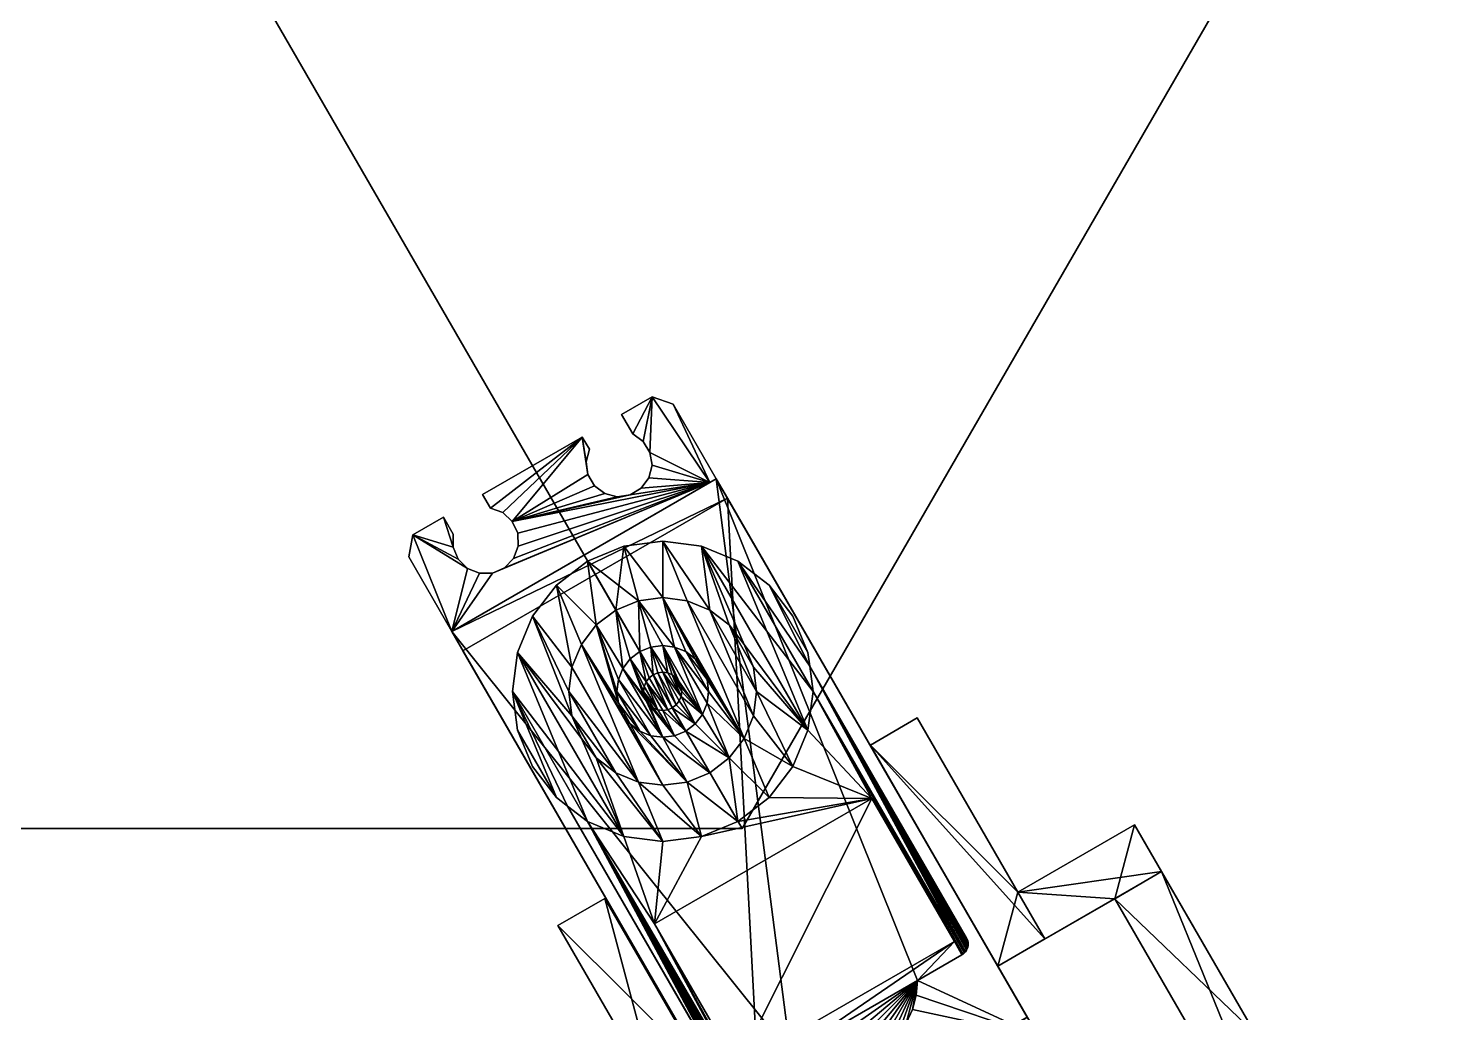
# Model space of a CAD drawing. Extents: x -0.216 to 0.216, y -0.188 to 0.188.
# Drawn here: x 0 to 0.09, y -0.0895 to -0.0275 of the extents above; entities that cross this region are included whole.
import ezdxf

# ---------------------------------------------------------------- set-up
doc = ezdxf.new("R2010")
doc.units = 0

# ---------------------------------------------------------------- blocks, each defined once
blk = doc.blocks.new('hexa_link1#4')
mesh = blk.add_polyface()
corners = [(0.042965, -0.056105, 0.09683), (0.030512, -0.058562, 0.09683), (0.037945, -0.056886, 0.09683), (0.037136, -0.057005, 0.099276), (0.037944, -0.056886, 0.099276), (0.037136, -0.057005, 0.09683), (0.035276, -0.055608, 0.09683), (0.034927, -0.053235, 0.09683), (0.035165, -0.054798, 0.09683), (0.035373, -0.054008, 0.09683), (0.035373, -0.054008, 0.099276), (0.034927, -0.053235, 0.099276), (0.035165, -0.054798, 0.099276), (0.035276, -0.055608, 0.099276), (0.03569, -0.056312, 0.099276), (0.03569, -0.056312, 0.09683), (0.036344, -0.056803, 0.099276), (0.036344, -0.056803, 0.09683), (0.038645, -0.056465, 0.09683), (0.038645, -0.056465, 0.099276), (0.03913, -0.055807, 0.09683), (0.03913, -0.055807, 0.099276), (0.03877, -0.053509, 0.09683), (0.039197, -0.054205, 0.099276), (0.03877, -0.053509, 0.099276), (0.039325, -0.050696, 0.099276), (0.038107, -0.05303, 0.099276), (0.037401, -0.051807, 0.099276), (0.037401, -0.051807, 0.09683), (0.039325, -0.050696, 0.09683), (0.038107, -0.05303, 0.09683)]
mesh.append_faces([[corners[k] for k in face] for face in [(0, 1, 2), (2, 3, 4), (3, 2, 5), (6, 7, 8), (8, 7, 9), (7, 10, 9), (10, 7, 11), (11, 12, 10), (11, 13, 12), (6, 12, 13), (12, 6, 8), (9, 12, 8), (12, 9, 10), (14, 6, 13), (6, 14, 15), (16, 15, 14), (15, 16, 17), (3, 17, 16), (17, 3, 5), (4, 18, 2), (18, 4, 19), (19, 20, 18), (20, 19, 21), (22, 23, 24), (25, 26, 24), (26, 25, 27), (25, 28, 27), (28, 25, 29), (29, 30, 28), (30, 29, 22), (22, 26, 30), (26, 22, 24), (27, 30, 26), (30, 27, 28)]])
mesh = blk.add_polyface()
corners = [(0.043375, -0.055868, 0.103486), (0.04408, -0.057088, 0.070169), (0.043375, -0.055868, 0.09683), (0.043375, -0.055868, 0.072173), (0.042965, -0.056105, 0.099276), (0.043375, -0.055868, 0.099276), (0.037944, -0.056886, 0.099276), (0.038645, -0.056465, 0.099276), (0.03913, -0.055807, 0.099276), (0.039324, -0.055013, 0.099276), (0.039197, -0.054205, 0.099276), (0.039325, -0.050696, 0.099276), (0.040656, -0.051157, 0.099276), (0.040656, -0.051157, 0.09683), (0.042965, -0.056105, 0.09683), (0.039325, -0.050696, 0.09683), (0.039197, -0.054205, 0.09683), (0.039324, -0.055013, 0.09683), (0.03913, -0.055807, 0.09683), (0.038645, -0.056465, 0.09683), (0.037945, -0.056886, 0.09683), (0.03877, -0.053509, 0.09683), (0.03877, -0.053509, 0.099276), (0.037546, -0.060125, 0.103486), (0.04, -0.059802, 0.10613), (0.04, -0.059802, 0.103486), (0.042454, -0.060125, 0.10613), (0.042454, -0.060125, 0.103486), (0.04474, -0.061072, 0.10613), (0.04474, -0.061072, 0.103486), (0.04, -0.063357, 0.103486)]
mesh.append_faces([[corners[k] for k in face] for face in [(0, 1, 2), (3, 2, 1), (4, 0, 5), (6, 4, 7), (7, 4, 8), (8, 4, 9), (9, 4, 10), (10, 4, 11), (11, 4, 12), (12, 4, 5), (5, 13, 12), (13, 5, 2), (14, 13, 2), (14, 15, 13), (14, 16, 15), (14, 17, 16), (14, 18, 17), (14, 19, 18), (14, 20, 19), (8, 17, 18), (17, 8, 9), (10, 17, 9), (17, 10, 16), (10, 21, 16), (11, 22, 10), (12, 15, 11), (15, 12, 13), (21, 15, 16), (23, 24, 25), (26, 25, 24), (25, 26, 27), (28, 27, 26), (27, 28, 29), (30, 23, 25)]])
mesh = blk.add_polyface()
corners = [(0.026696, -0.065498, 0.072173), (0.04408, -0.057088, 0.070169), (0.0274, -0.066718, 0.070169), (0.026696, -0.065498, 0.09683), (0.043375, -0.055868, 0.072173), (0.029266, -0.06182, 0.099276), (0.026696, -0.065498, 0.099276), (0.042965, -0.056105, 0.099276), (0.026696, -0.065498, 0.103486), (0.029266, -0.06182, 0.09683), (0.042965, -0.056105, 0.09683), (0.028445, -0.061832, 0.09683), (0.030019, -0.061491, 0.09683), (0.030019, -0.061491, 0.099276), (0.030587, -0.060897, 0.09683), (0.030587, -0.060897, 0.099276), (0.03088, -0.06013, 0.09683), (0.03088, -0.06013, 0.099276), (0.030854, -0.059309, 0.099276), (0.030854, -0.059309, 0.09683), (0.030512, -0.058562, 0.099276), (0.030512, -0.058562, 0.09683), (0.029908, -0.058005, 0.099276), (0.029908, -0.058005, 0.09683), (0.029136, -0.057725, 0.099276), (0.029136, -0.057725, 0.09683), (0.028639, -0.056865, 0.099276), (0.034927, -0.053235, 0.09683), (0.028639, -0.056865, 0.09683), (0.034927, -0.053235, 0.099276), (0.033297, -0.062579, 0.103486), (0.03179, -0.064542, 0.10613), (0.033297, -0.062579, 0.10613), (0.035276, -0.055608, 0.099276), (0.03569, -0.056312, 0.099276), (0.03569, -0.056312, 0.09683), (0.035276, -0.055608, 0.09683)]
mesh.append_faces([[corners[k] for k in face] for face in [(0, 1, 2), (3, 4, 0), (5, 6, 7), (8, 7, 6), (3, 9, 10), (11, 5, 9), (5, 12, 9), (12, 5, 13), (13, 14, 12), (14, 13, 15), (15, 16, 14), (16, 15, 17), (18, 16, 17), (16, 18, 19), (20, 19, 18), (19, 20, 21), (22, 21, 20), (21, 22, 23), (24, 23, 22), (23, 24, 25), (26, 25, 24), (26, 27, 28), (24, 29, 26), (29, 24, 22), (29, 22, 20), (23, 27, 21), (25, 27, 23), (27, 25, 28), (30, 31, 32), (27, 26, 29), (29, 20, 33), (20, 34, 33), (35, 21, 36), (21, 27, 36)]])
mesh = blk.add_polyface()
corners = [(0.029266, -0.06182, 0.099276), (0.042965, -0.056105, 0.099276), (0.030019, -0.061491, 0.099276), (0.042965, -0.056105, 0.09683), (0.029266, -0.06182, 0.09683), (0.030019, -0.061491, 0.09683), (0.033297, -0.062579, 0.10613), (0.03581, -0.065092, 0.10613), (0.03526, -0.061072, 0.10613), (0.03526, -0.061072, 0.103486), (0.033297, -0.062579, 0.103486), (0.03581, -0.065092, 0.103486), (0.04408, -0.057088, 0.070169), (0.026696, -0.065498, 0.072173), (0.043375, -0.055868, 0.072173), (0.026696, -0.065498, 0.09683), (0.043375, -0.055868, 0.09683), (0.043375, -0.055868, 0.103486), (0.026696, -0.065498, 0.103486), (0.030587, -0.060897, 0.099276), (0.03088, -0.06013, 0.099276), (0.030854, -0.059309, 0.099276), (0.030512, -0.058562, 0.099276), (0.037944, -0.056886, 0.099276), (0.030854, -0.059309, 0.09683), (0.030512, -0.058562, 0.09683), (0.03088, -0.06013, 0.09683), (0.030587, -0.060897, 0.09683), (0.036344, -0.056803, 0.099276), (0.03569, -0.056312, 0.099276), (0.037136, -0.057005, 0.099276), (0.037945, -0.056886, 0.09683), (0.037136, -0.057005, 0.09683), (0.036344, -0.056803, 0.09683), (0.03569, -0.056312, 0.09683), (0.037546, -0.060125, 0.10613), (0.038467, -0.063559, 0.10613), (0.04, -0.063357, 0.10613), (0.037038, -0.064151, 0.10613), (0.037546, -0.060125, 0.103486), (0.04, -0.059802, 0.10613), (0.038467, -0.063559, 0.103486), (0.04, -0.063357, 0.103486), (0.037038, -0.064151, 0.103486)]
mesh.append_faces([[corners[k] for k in face] for face in [(0, 1, 2), (3, 4, 5), (6, 7, 8), (6, 9, 10), (9, 6, 8), (11, 10, 9), (12, 13, 14), (14, 15, 16), (17, 1, 18), (16, 15, 3), (2, 1, 19), (19, 1, 20), (20, 1, 21), (21, 1, 22), (22, 1, 23), (3, 24, 25), (3, 26, 24), (3, 27, 26), (3, 5, 27), (22, 28, 29), (22, 30, 28), (22, 23, 30), (31, 25, 32), (32, 25, 33), (33, 25, 34), (35, 36, 37), (8, 36, 35), (8, 38, 36), (35, 9, 8), (9, 35, 39), (40, 39, 35), (41, 39, 42), (43, 39, 41), (43, 9, 39)]])
mesh = blk.add_polyface()
corners = [(0.048056, -0.092151, 0.103486), (0.043375, -0.055868, 0.103486), (0.026696, -0.065498, 0.103486), (0.041534, -0.075005, 0.108269), (0.039251, -0.072079, 0.108269), (0.04, -0.072177, 0.108269), (0.038552, -0.071789, 0.108269), (0.037953, -0.071329, 0.108269), (0.041448, -0.071789, 0.111836), (0.040749, -0.072079, 0.108269), (0.040749, -0.072079, 0.111836), (0.04, -0.072177, 0.111836), (0.039251, -0.072079, 0.111836), (0.040313, -0.07045, 0.111836), (0.040605, -0.070329, 0.111836), (0.04, -0.070491, 0.111836), (0.039687, -0.07045, 0.111836), (0.039395, -0.070329, 0.111836), (0.039145, -0.070137, 0.111836), (0.038953, -0.069887, 0.111836), (0.038953, -0.069887, 0.108269), (0.039145, -0.070137, 0.108269), (0.040313, -0.07045, 0.108269), (0.040605, -0.070329, 0.108269), (0.04, -0.070491, 0.108269), (0.039687, -0.07045, 0.108269), (0.039395, -0.070329, 0.108269), (0.038791, -0.069282, 0.108269), (0.042047, -0.071329, 0.111836), (0.040855, -0.070137, 0.111836), (0.040855, -0.070137, 0.108269), (0.041047, -0.069887, 0.111836)]
mesh.append_faces([[corners[k] for k in face] for face in [(0, 1, 2), (3, 4, 5), (3, 6, 4), (3, 7, 6), (8, 9, 10), (9, 11, 10), (11, 9, 5), (5, 12, 11), (12, 5, 4), (8, 13, 14), (8, 15, 13), (10, 15, 8), (10, 16, 15), (10, 17, 16), (10, 18, 17), (11, 18, 10), (18, 11, 19), (18, 20, 21), (14, 22, 23), (22, 14, 13), (13, 24, 22), (24, 13, 15), (15, 25, 24), (25, 15, 16), (17, 25, 16), (25, 17, 26), (18, 26, 17), (26, 18, 21), (26, 27, 25), (28, 14, 29), (30, 31, 29), (29, 23, 30), (23, 29, 14)]])
mesh = blk.add_polyface()
corners = [(0.04474, -0.077492, 0.103486), (0.041534, -0.075005, 0.103486), (0.042963, -0.074413, 0.103486), (0.042454, -0.078439, 0.103486), (0.04, -0.075207, 0.103486), (0.04, -0.078762, 0.103486), (0.038467, -0.075005, 0.103486), (0.038467, -0.075005, 0.10613), (0.04, -0.078762, 0.10613), (0.042454, -0.078439, 0.10613), (0.04, -0.075207, 0.10613), (0.041534, -0.075005, 0.10613), (0.04474, -0.077492, 0.10613), (0.042963, -0.074413, 0.10613), (0.041534, -0.075005, 0.108269), (0.042963, -0.074413, 0.108269), (0.04, -0.075207, 0.108269), (0.04, -0.072177, 0.108269), (0.046703, -0.075985, 0.103486), (0.045131, -0.072245, 0.103486), (0.04821, -0.074022, 0.103486), (0.04419, -0.073472, 0.103486), (0.04821, -0.074022, 0.10613), (0.053194, -0.076036, 0.10613), (0.049157, -0.071736, 0.10613), (0.046703, -0.075985, 0.10613), (0.04419, -0.073472, 0.10613), (0.045131, -0.072245, 0.10613), (0.039484, -0.083951, 0.10613), (0.043375, -0.055868, 0.103486), (0.048056, -0.092151, 0.103486), (0.056068, -0.087526, 0.103486)]
mesh.append_faces([[corners[k] for k in face] for face in [(0, 1, 2), (3, 1, 0), (3, 4, 1), (5, 6, 3), (7, 8, 9), (7, 9, 10), (10, 9, 11), (11, 9, 12), (11, 12, 13), (2, 11, 13), (11, 2, 1), (1, 10, 11), (10, 1, 4), (13, 14, 15), (14, 13, 11), (11, 16, 14), (16, 11, 10), (14, 17, 15), (18, 19, 20), (18, 21, 19), (0, 21, 18), (0, 2, 21), (22, 23, 24), (25, 23, 22), (12, 23, 25), (9, 23, 12), (13, 12, 26), (26, 12, 25), (26, 25, 27), (27, 25, 22), (13, 21, 2), (15, 26, 13), (9, 28, 23), (29, 30, 31)]])
mesh = blk.add_polyface()
corners = [(0.043375, -0.055868, 0.103486), (0.062991, -0.089844, 0.070169), (0.04408, -0.057088, 0.070169), (0.04927, -0.067688, 0.103486), (0.049157, -0.066828, 0.10613), (0.04927, -0.067688, 0.10613), (0.049157, -0.066829, 0.103486), (0.046703, -0.062579, 0.103486), (0.04948, -0.069282, 0.103486), (0.04474, -0.061072, 0.103486), (0.049157, -0.071736, 0.103486), (0.045131, -0.06632, 0.103486), (0.042454, -0.060125, 0.103486), (0.042454, -0.060125, 0.10613), (0.045131, -0.066319, 0.10613), (0.049157, -0.071736, 0.10613), (0.04821, -0.064542, 0.103486), (0.04821, -0.064542, 0.10613), (0.046703, -0.062579, 0.10613), (0.04474, -0.061072, 0.10613), (0.04948, -0.069282, 0.10613), (0.042963, -0.064151, 0.10613), (0.04419, -0.065092, 0.103486), (0.04419, -0.065092, 0.10613), (0.045723, -0.067749, 0.103486), (0.045723, -0.067748, 0.10613), (0.042963, -0.064151, 0.108269), (0.04419, -0.065092, 0.108269), (0.045131, -0.066319, 0.108269), (0.045723, -0.067749, 0.108269), (0.045131, -0.072245, 0.108269), (0.042507, -0.067834, 0.108269), (0.04, -0.063357, 0.108269), (0.042047, -0.067235, 0.111836), (0.042047, -0.067235, 0.108269), (0.042507, -0.067834, 0.111836), (0.042797, -0.068533, 0.108269), (0.042797, -0.068533, 0.111836), (0.041534, -0.063559, 0.108269), (0.045723, -0.070816, 0.108269), (0.045925, -0.069282, 0.108269)]
mesh.append_faces([[corners[k] for k in face] for face in [(0, 1, 2), (3, 4, 5), (4, 3, 6), (3, 7, 6), (8, 9, 3), (10, 9, 8), (10, 11, 12), (13, 14, 15), (4, 16, 17), (16, 4, 6), (18, 5, 4), (19, 20, 5), (13, 15, 20), (21, 22, 23), (11, 23, 22), (23, 11, 14), (24, 14, 11), (14, 24, 25), (26, 23, 27), (14, 27, 23), (27, 14, 28), (25, 28, 14), (28, 25, 29), (30, 31, 32), (31, 33, 34), (33, 31, 35), (36, 35, 31), (37, 33, 35), (30, 32, 38), (39, 38, 26), (39, 26, 40), (40, 26, 27), (40, 27, 29), (29, 27, 28)]])
mesh = blk.add_polyface()
corners = [(0.043375, -0.055868, 0.103486), (0.063695, -0.091063, 0.072173), (0.062991, -0.089844, 0.070169), (0.063695, -0.091063, 0.09683), (0.046311, -0.099474, 0.070169), (0.04408, -0.057088, 0.070169), (0.056068, -0.087526, 0.103486), (0.058872, -0.085907, 0.10613), (0.056068, -0.087526, 0.10613), (0.058872, -0.085907, 0.103486), (0.04927, -0.067688, 0.103486), (0.059162, -0.084822, 0.10613), (0.059162, -0.084822, 0.103486), (0.058402, -0.085057, 0.10613), (0.048056, -0.092151, 0.10613), (0.063695, -0.091063, 0.103486), (0.055754, -0.089358, 0.10613), (0.055991, -0.088455, 0.103486), (0.055991, -0.088455, 0.10613), (0.055362, -0.090205, 0.10613), (0.063695, -0.091063, 0.099276), (0.04948, -0.069282, 0.10613), (0.058958, -0.085849, 0.10613), (0.053194, -0.076036, 0.10613), (0.059036, -0.08578, 0.10613), (0.04927, -0.067688, 0.10613), (0.059105, -0.085702, 0.10613), (0.059162, -0.085616, 0.10613), (0.059208, -0.085523, 0.10613), (0.059242, -0.085425, 0.10613), (0.059262, -0.085323, 0.10613), (0.059269, -0.085219, 0.10613), (0.059262, -0.085116, 0.10613), (0.059242, -0.085014, 0.10613), (0.059208, -0.084915, 0.10613), (0.044692, -0.092972, 0.10613), (0.053097, -0.072667, 0.10613), (0.062397, -0.08194, 0.10613), (0.056057, -0.070958, 0.10613), (0.062397, -0.08194, 0.070169), (0.053097, -0.072667, 0.070169), (0.056057, -0.070958, 0.070169), (0.061146, -0.08661, 0.070169)]
mesh.append_faces([[corners[k] for k in face] for face in [(0, 1, 2), (0, 3, 1), (4, 5, 2), (6, 7, 8), (7, 6, 9), (10, 11, 12), (13, 14, 8), (6, 15, 0), (16, 17, 18), (6, 18, 17), (18, 6, 8), (8, 16, 18), (8, 19, 16), (0, 20, 3), (20, 0, 15), (13, 8, 7), (21, 13, 22), (21, 23, 13), (21, 24, 25), (21, 22, 24), (25, 24, 26), (25, 26, 27), (25, 27, 28), (25, 28, 29), (25, 29, 30), (25, 30, 31), (25, 31, 32), (25, 32, 33), (25, 33, 34), (25, 34, 11), (23, 35, 13), (36, 37, 38), (39, 40, 41), (42, 36, 40)]])
mesh = blk.add_polyface()
corners = [(0.023976, -0.060787, 0.09683), (0.026696, -0.065498, 0.099276), (0.023976, -0.060787, 0.099276), (0.024241, -0.059404, 0.099276), (0.027683, -0.061525, 0.099276), (0.028445, -0.061832, 0.099276), (0.029266, -0.06182, 0.099276), (0.026696, -0.065498, 0.09683), (0.028445, -0.061832, 0.09683), (0.029266, -0.06182, 0.09683), (0.027683, -0.061525, 0.09683), (0.024241, -0.059404, 0.09683), (0.026166, -0.058293, 0.09683), (0.026166, -0.058293, 0.099276), (0.026783, -0.060189, 0.099276), (0.027099, -0.060948, 0.099276), (0.027099, -0.060948, 0.09683), (0.029136, -0.057725, 0.09683), (0.028639, -0.056865, 0.099276), (0.028639, -0.056865, 0.09683), (0.026783, -0.060189, 0.09683), (0.026786, -0.059368, 0.09683), (0.026786, -0.059368, 0.099276)]
mesh.append_faces([[corners[k] for k in face] for face in [(0, 1, 2), (1, 3, 2), (3, 1, 4), (4, 1, 5), (5, 1, 6), (7, 8, 9), (7, 10, 8), (7, 11, 10), (11, 7, 0), (0, 3, 11), (3, 0, 2), (3, 12, 11), (12, 3, 13), (3, 14, 13), (14, 3, 15), (3, 4, 15), (4, 16, 15), (16, 4, 10), (5, 10, 4), (10, 5, 8), (6, 8, 5), (17, 18, 19), (10, 11, 16), (11, 20, 16), (20, 11, 12), (20, 12, 21), (12, 22, 21), (22, 12, 13), (13, 14, 22), (14, 21, 22), (21, 14, 20), (15, 20, 14), (20, 15, 16)]])
mesh = blk.add_polyface()
corners = [(0.046311, -0.099474, 0.070169), (0.026696, -0.065498, 0.103486), (0.0274, -0.066718, 0.070169), (0.04408, -0.057088, 0.070169), (0.030843, -0.071736, 0.103486), (0.033297, -0.075985, 0.103486), (0.03179, -0.074022, 0.103486), (0.03179, -0.074022, 0.10613), (0.033297, -0.075985, 0.10613), (0.033985, -0.076513, 0.103486), (0.033985, -0.076513, 0.10613), (0.042454, -0.078439, 0.103486), (0.038467, -0.075005, 0.103486), (0.04, -0.075207, 0.103486), (0.04, -0.078762, 0.103486), (0.037038, -0.074413, 0.103486), (0.03581, -0.073472, 0.103486), (0.037547, -0.078439, 0.103486), (0.034869, -0.072245, 0.103486), (0.03526, -0.077492, 0.103486), (0.030843, -0.066828, 0.103486), (0.03052, -0.069282, 0.103486), (0.03052, -0.069282, 0.10613), (0.03526, -0.077492, 0.10613), (0.037547, -0.078439, 0.10613), (0.030843, -0.071736, 0.10613), (0.03581, -0.073472, 0.10613), (0.04, -0.078762, 0.10613), (0.034869, -0.072245, 0.10613), (0.037038, -0.074413, 0.10613), (0.038467, -0.075005, 0.10613), (0.04, -0.075207, 0.10613), (0.038467, -0.075005, 0.108269), (0.037038, -0.074413, 0.108269), (0.04, -0.075207, 0.108269), (0.037953, -0.071329, 0.108269), (0.041534, -0.075005, 0.108269)]
mesh.append_faces([[corners[k] for k in face] for face in [(0, 1, 2), (3, 0, 2), (4, 5, 6), (5, 7, 6), (7, 5, 8), (9, 8, 5), (8, 9, 10), (11, 12, 13), (14, 15, 12), (14, 16, 15), (17, 16, 14), (16, 17, 18), (19, 20, 17), (9, 21, 19), (5, 21, 9), (22, 23, 24), (22, 10, 23), (22, 8, 10), (8, 25, 7), (26, 24, 27), (28, 24, 26), (15, 26, 29), (26, 27, 29), (29, 27, 30), (12, 31, 13), (31, 12, 30), (15, 30, 12), (30, 15, 29), (29, 32, 30), (32, 29, 33), (26, 33, 29), (30, 34, 31), (34, 30, 32), (34, 35, 36)]])
mesh = blk.add_polyface()
corners = [(0.04927, -0.067688, 0.103486), (0.04474, -0.061072, 0.103486), (0.046703, -0.062579, 0.103486), (0.049157, -0.071736, 0.103486), (0.042454, -0.060125, 0.103486), (0.042454, -0.060125, 0.10613), (0.04419, -0.065092, 0.10613), (0.045131, -0.066319, 0.10613), (0.042963, -0.064151, 0.10613), (0.04, -0.059802, 0.10613), (0.041534, -0.063559, 0.10613), (0.04, -0.063357, 0.10613), (0.037546, -0.060125, 0.10613), (0.046703, -0.062579, 0.10613), (0.04474, -0.061072, 0.10613), (0.04821, -0.064542, 0.10613), (0.04821, -0.064542, 0.103486), (0.049157, -0.066829, 0.103486), (0.049157, -0.066828, 0.10613), (0.04927, -0.067688, 0.10613), (0.04948, -0.069282, 0.10613), (0.042963, -0.064151, 0.103486), (0.04, -0.059802, 0.103486), (0.041534, -0.063559, 0.103486), (0.04, -0.063357, 0.103486), (0.038467, -0.063559, 0.10613), (0.04419, -0.065092, 0.103486), (0.038467, -0.063559, 0.108269), (0.04, -0.063357, 0.108269), (0.041534, -0.063559, 0.108269), (0.042963, -0.064151, 0.108269), (0.040749, -0.066485, 0.108269), (0.045131, -0.06632, 0.103486)]
mesh.append_faces([[corners[k] for k in face] for face in [(0, 1, 2), (3, 4, 1), (5, 6, 7), (5, 8, 6), (9, 8, 5), (9, 10, 8), (9, 11, 10), (12, 11, 9), (13, 1, 14), (1, 13, 2), (15, 2, 13), (2, 15, 16), (17, 2, 16), (13, 18, 15), (14, 19, 13), (5, 20, 14), (21, 22, 4), (23, 22, 21), (24, 22, 23), (25, 24, 11), (24, 10, 11), (10, 24, 23), (21, 10, 23), (10, 21, 8), (26, 8, 21), (27, 11, 28), (11, 29, 28), (29, 11, 10), (8, 29, 10), (29, 8, 30), (6, 30, 8), (31, 27, 28), (26, 4, 32), (21, 4, 26)]])
mesh = blk.add_polyface()
corners = [(0.0274, -0.066718, 0.070169), (0.026696, -0.065498, 0.103486), (0.026696, -0.065498, 0.09683), (0.026696, -0.065498, 0.072173), (0.033297, -0.075985, 0.103486), (0.030843, -0.071736, 0.103486), (0.03052, -0.069282, 0.103486), (0.03052, -0.069282, 0.10613), (0.030843, -0.071736, 0.10613), (0.03179, -0.074022, 0.103486), (0.03179, -0.074022, 0.10613), (0.03526, -0.077492, 0.103486), (0.030843, -0.066828, 0.103486), (0.030843, -0.066828, 0.10613), (0.037547, -0.078439, 0.10613), (0.033297, -0.075985, 0.10613), (0.026696, -0.065498, 0.099276), (0.023976, -0.060787, 0.09683), (0.034277, -0.070816, 0.10613), (0.034869, -0.072245, 0.10613), (0.03179, -0.064542, 0.10613), (0.034075, -0.069282, 0.10613), (0.034075, -0.069282, 0.103486), (0.034277, -0.070816, 0.103486), (0.033297, -0.062579, 0.10613), (0.034277, -0.067749, 0.10613), (0.034869, -0.06632, 0.10613), (0.03179, -0.064542, 0.103486), (0.034277, -0.067749, 0.103486), (0.034869, -0.072245, 0.103486), (0.033297, -0.062579, 0.103486), (0.034869, -0.06632, 0.103486), (0.034277, -0.070816, 0.108269), (0.034075, -0.069282, 0.108269)]
mesh.append_faces([[corners[k] for k in face] for face in [(0, 1, 2), (0, 2, 3), (4, 5, 6), (5, 7, 6), (7, 5, 8), (9, 8, 5), (8, 9, 10), (11, 6, 12), (6, 13, 12), (13, 6, 7), (7, 14, 13), (8, 15, 7), (2, 16, 17), (18, 13, 19), (13, 18, 20), (20, 18, 21), (18, 22, 21), (22, 18, 23), (24, 25, 26), (20, 25, 24), (20, 21, 25), (22, 25, 21), (22, 27, 28), (23, 27, 22), (23, 12, 27), (29, 12, 23), (12, 20, 27), (20, 12, 13), (20, 30, 27), (28, 30, 31), (28, 27, 30), (32, 21, 33), (25, 33, 21)]])
mesh = blk.add_polyface()
corners = [(0.037547, -0.078439, 0.103486), (0.030843, -0.066828, 0.103486), (0.034869, -0.072245, 0.103486), (0.030843, -0.066828, 0.10613), (0.037547, -0.078439, 0.10613), (0.034869, -0.072245, 0.10613), (0.034277, -0.070816, 0.103486), (0.034277, -0.070816, 0.10613), (0.03581, -0.073472, 0.10613), (0.03581, -0.073472, 0.103486), (0.037038, -0.074413, 0.103486), (0.03526, -0.061072, 0.10613), (0.03581, -0.065092, 0.10613), (0.037038, -0.064151, 0.10613), (0.033297, -0.062579, 0.10613), (0.034869, -0.06632, 0.10613), (0.034277, -0.067749, 0.10613), (0.034075, -0.069282, 0.103486), (0.034277, -0.067749, 0.103486), (0.03581, -0.065092, 0.103486), (0.03526, -0.061072, 0.103486), (0.037038, -0.064151, 0.103486), (0.034869, -0.06632, 0.103486), (0.033297, -0.062579, 0.103486), (0.037038, -0.074413, 0.108269), (0.03581, -0.073472, 0.108269), (0.034869, -0.072245, 0.108269), (0.034277, -0.070816, 0.108269), (0.034075, -0.069282, 0.10613), (0.034075, -0.069282, 0.108269), (0.034277, -0.067749, 0.108269), (0.034869, -0.06632, 0.108269), (0.03581, -0.065092, 0.108269), (0.038467, -0.075005, 0.108269), (0.037203, -0.070031, 0.108269)]
mesh.append_faces([[corners[k] for k in face] for face in [(0, 1, 2), (3, 4, 5), (5, 6, 7), (6, 5, 2), (8, 2, 5), (2, 8, 9), (8, 10, 9), (11, 12, 13), (14, 15, 12), (16, 17, 18), (19, 20, 21), (22, 23, 19), (22, 16, 18), (16, 22, 15), (22, 12, 15), (12, 22, 19), (21, 12, 19), (24, 8, 25), (5, 25, 8), (25, 5, 26), (7, 26, 5), (26, 7, 27), (28, 27, 7), (29, 16, 30), (16, 31, 30), (31, 16, 15), (15, 32, 31), (32, 15, 12), (33, 30, 31), (33, 29, 30), (24, 27, 29), (25, 27, 24), (27, 25, 26), (34, 31, 32)]])
mesh = blk.add_polyface()
corners = [(0.03581, -0.065092, 0.10613), (0.037038, -0.064151, 0.103486), (0.037038, -0.064151, 0.10613), (0.03581, -0.065092, 0.108269), (0.037037, -0.064151, 0.108269), (0.037203, -0.070031, 0.108269), (0.037105, -0.069282, 0.108269), (0.037203, -0.068533, 0.108269), (0.037493, -0.067834, 0.108269), (0.037953, -0.067235, 0.108269), (0.038552, -0.066775, 0.108269), (0.037105, -0.069282, 0.111836), (0.037203, -0.068533, 0.111836), (0.037493, -0.067834, 0.111836), (0.037953, -0.067235, 0.111836), (0.038552, -0.066775, 0.111836), (0.038832, -0.069595, 0.111836), (0.038791, -0.069282, 0.111836), (0.038832, -0.068969, 0.111836), (0.038953, -0.068677, 0.111836), (0.039145, -0.068427, 0.111836), (0.038953, -0.068677, 0.108269), (0.038832, -0.068969, 0.108269), (0.039145, -0.068427, 0.108269), (0.038467, -0.063559, 0.10613), (0.038467, -0.063559, 0.103486), (0.04, -0.063357, 0.103486), (0.038467, -0.063559, 0.108269), (0.04, -0.063357, 0.10613), (0.039251, -0.066485, 0.108269), (0.039251, -0.066485, 0.111836)]
mesh.append_faces([[corners[k] for k in face] for face in [(0, 1, 2), (2, 3, 0), (3, 2, 4), (5, 3, 6), (6, 3, 7), (7, 3, 8), (8, 3, 4), (8, 4, 9), (9, 4, 10), (11, 7, 12), (7, 13, 12), (13, 7, 8), (8, 14, 13), (14, 8, 9), (10, 14, 9), (14, 10, 15), (16, 13, 14), (16, 14, 17), (17, 14, 18), (18, 14, 19), (19, 14, 15), (19, 15, 20), (18, 21, 22), (21, 18, 19), (19, 23, 21), (1, 24, 2), (24, 1, 25), (26, 24, 25), (2, 27, 4), (27, 2, 24), (28, 27, 24), (10, 4, 27), (10, 27, 29), (10, 30, 15)]])
mesh = blk.add_polyface()
corners = [(0.039145, -0.068427, 0.111836), (0.038552, -0.066775, 0.111836), (0.039395, -0.068235, 0.111836), (0.039251, -0.066485, 0.108269), (0.038467, -0.063559, 0.108269), (0.04, -0.066387, 0.108269), (0.040749, -0.066485, 0.108269), (0.04, -0.063357, 0.108269), (0.041448, -0.066775, 0.108269), (0.042047, -0.067235, 0.108269), (0.042507, -0.067834, 0.108269), (0.039251, -0.066485, 0.111836), (0.038552, -0.066775, 0.108269), (0.04, -0.066387, 0.111836), (0.040749, -0.066485, 0.111836), (0.041448, -0.066775, 0.111836), (0.042047, -0.067235, 0.111836), (0.039687, -0.068114, 0.111836), (0.04, -0.068073, 0.111836), (0.040313, -0.068114, 0.111836), (0.040605, -0.068235, 0.111836), (0.040855, -0.068427, 0.111836), (0.041047, -0.068677, 0.111836), (0.039687, -0.068114, 0.108269), (0.04, -0.068073, 0.108269), (0.040313, -0.068114, 0.108269), (0.040605, -0.068235, 0.108269), (0.042508, -0.07073, 0.111836), (0.042895, -0.069282, 0.111836), (0.042797, -0.068533, 0.111836)]
mesh.append_faces([[corners[k] for k in face] for face in [(0, 1, 2), (3, 4, 5), (5, 4, 6), (6, 7, 8), (8, 7, 9), (9, 7, 10), (11, 12, 3), (5, 11, 3), (11, 5, 13), (5, 14, 13), (14, 5, 6), (8, 14, 6), (14, 8, 15), (9, 15, 8), (15, 9, 16), (2, 1, 11), (2, 11, 17), (17, 11, 18), (18, 11, 19), (19, 11, 13), (19, 13, 20), (20, 13, 21), (21, 13, 22), (23, 2, 17), (18, 23, 17), (23, 18, 24), (19, 24, 18), (24, 19, 25), (20, 25, 19), (25, 20, 26), (27, 13, 14), (28, 14, 15), (29, 15, 16)]])
mesh = blk.add_polyface()
corners = [(0.059162, -0.084822, 0.10613), (0.04927, -0.067688, 0.103486), (0.04927, -0.067688, 0.10613), (0.049157, -0.071736, 0.103486), (0.045723, -0.067749, 0.103486), (0.045131, -0.06632, 0.103486), (0.045925, -0.069282, 0.103486), (0.04821, -0.074022, 0.103486), (0.045723, -0.070816, 0.103486), (0.045131, -0.072245, 0.103486), (0.049157, -0.071736, 0.10613), (0.053194, -0.076036, 0.10613), (0.04948, -0.069282, 0.10613), (0.045131, -0.072245, 0.10613), (0.04821, -0.074022, 0.10613), (0.045723, -0.070816, 0.10613), (0.045925, -0.069282, 0.10613), (0.045723, -0.067748, 0.10613), (0.045131, -0.066319, 0.10613), (0.04419, -0.073472, 0.103486), (0.04419, -0.073472, 0.10613), (0.042963, -0.074413, 0.10613), (0.045925, -0.069282, 0.108269), (0.045723, -0.067749, 0.108269), (0.045723, -0.070816, 0.108269), (0.045131, -0.072245, 0.108269), (0.04419, -0.073472, 0.108269), (0.042963, -0.074413, 0.108269), (0.042797, -0.070031, 0.108269), (0.041534, -0.063559, 0.108269), (0.053097, -0.072667, 0.070169), (0.056057, -0.070958, 0.10613), (0.056057, -0.070958, 0.070169), (0.053097, -0.072667, 0.10613)]
mesh.append_faces([[corners[k] for k in face] for face in [(0, 1, 2), (3, 4, 5), (3, 6, 4), (7, 6, 3), (7, 8, 6), (7, 9, 8), (10, 11, 12), (13, 14, 15), (15, 14, 16), (16, 14, 10), (16, 10, 17), (17, 10, 18), (6, 17, 4), (17, 6, 16), (8, 16, 6), (16, 8, 15), (8, 13, 15), (13, 8, 9), (19, 13, 9), (13, 19, 20), (19, 21, 20), (17, 22, 23), (22, 17, 16), (15, 22, 16), (22, 15, 24), (15, 25, 24), (25, 15, 13), (20, 25, 13), (25, 20, 26), (20, 27, 26), (26, 28, 25), (25, 29, 24), (30, 31, 32), (31, 30, 33)]])
mesh = blk.add_polyface()
corners = [(0.043877, -0.093647, 0.103486), (0.033985, -0.076513, 0.10613), (0.033985, -0.076513, 0.103486), (0.043935, -0.093733, 0.10613), (0.03526, -0.077492, 0.10613), (0.04, -0.078762, 0.10613), (0.039484, -0.083951, 0.10613), (0.042454, -0.078439, 0.10613), (0.037547, -0.078439, 0.10613), (0.047016, -0.100693, 0.09683), (0.026696, -0.065498, 0.103486), (0.047016, -0.100693, 0.072173), (0.046311, -0.099474, 0.070169), (0.043877, -0.093647, 0.10613), (0.044003, -0.093812, 0.10613), (0.044081, -0.09388, 0.10613), (0.044168, -0.093938, 0.10613), (0.044261, -0.093984, 0.10613), (0.044359, -0.094017, 0.10613), (0.044461, -0.094037, 0.10613), (0.044565, -0.094044, 0.10613), (0.044668, -0.094037, 0.10613), (0.04477, -0.094017, 0.10613), (0.044868, -0.093984, 0.10613), (0.047016, -0.100693, 0.103486), (0.048056, -0.092151, 0.103486), (0.047016, -0.100694, 0.099276), (0.042688, -0.093319, 0.10613), (0.033388, -0.084046, 0.10613), (0.039728, -0.095028, 0.10613), (0.036348, -0.082337, 0.10613), (0.036348, -0.082337, 0.070169), (0.044398, -0.09628, 0.070169), (0.039728, -0.095028, 0.070169), (0.033388, -0.084046, 0.070169)]
mesh.append_faces([[corners[k] for k in face] for face in [(0, 1, 2), (1, 3, 4), (5, 6, 7), (8, 6, 5), (4, 6, 8), (9, 10, 11), (11, 10, 12), (1, 0, 13), (3, 1, 13), (4, 3, 14), (4, 14, 15), (4, 15, 16), (4, 16, 17), (4, 17, 18), (4, 18, 19), (4, 19, 20), (4, 20, 21), (4, 21, 22), (4, 22, 23), (4, 23, 6), (24, 25, 10), (26, 10, 9), (10, 26, 24), (27, 28, 29), (28, 27, 30), (27, 31, 30), (27, 32, 31), (32, 33, 31), (31, 33, 34), (33, 28, 34), (28, 33, 29), (30, 34, 28), (34, 30, 31)]])
mesh = blk.add_polyface()
corners = [(0.038467, -0.075005, 0.108269), (0.034869, -0.06632, 0.108269), (0.04, -0.075207, 0.108269), (0.037038, -0.074413, 0.108269), (0.034075, -0.069282, 0.108269), (0.037493, -0.07073, 0.108269), (0.037203, -0.070031, 0.108269), (0.037953, -0.071329, 0.108269), (0.037493, -0.07073, 0.111836), (0.037953, -0.071329, 0.111836), (0.037203, -0.070031, 0.111836), (0.038552, -0.071789, 0.111836), (0.037105, -0.069282, 0.111836), (0.037105, -0.069282, 0.108269), (0.037203, -0.068533, 0.108269), (0.038552, -0.071789, 0.108269), (0.039251, -0.072079, 0.111836), (0.039251, -0.072079, 0.108269), (0.037203, -0.068533, 0.111836), (0.04, -0.072177, 0.111836), (0.037493, -0.067834, 0.111836), (0.038953, -0.069887, 0.111836), (0.038832, -0.069595, 0.111836), (0.038953, -0.069887, 0.108269), (0.039145, -0.070137, 0.111836), (0.038832, -0.069595, 0.108269), (0.039145, -0.070137, 0.108269), (0.038791, -0.069282, 0.108269), (0.038791, -0.069282, 0.111836), (0.038832, -0.068969, 0.111836), (0.038832, -0.068969, 0.108269)]
mesh.append_faces([[corners[k] for k in face] for face in [(0, 1, 2), (3, 4, 0), (2, 1, 5), (5, 1, 6), (7, 2, 5), (8, 7, 5), (7, 8, 9), (10, 9, 8), (9, 10, 11), (11, 10, 12), (6, 12, 10), (12, 6, 13), (14, 12, 13), (15, 16, 17), (16, 15, 11), (7, 11, 15), (11, 7, 9), (11, 12, 16), (16, 12, 18), (16, 18, 19), (19, 18, 20), (19, 20, 21), (21, 20, 22), (23, 24, 21), (25, 26, 23), (26, 25, 27), (22, 27, 25), (27, 22, 28), (29, 27, 28), (27, 29, 30), (23, 22, 25), (22, 23, 21), (8, 6, 10), (6, 8, 5)]])
mesh = blk.add_polyface()
corners = [(0.042963, -0.074413, 0.108269), (0.040749, -0.072079, 0.108269), (0.041448, -0.071789, 0.108269), (0.04, -0.072177, 0.108269), (0.041448, -0.071789, 0.111836), (0.045131, -0.072245, 0.108269), (0.042797, -0.068533, 0.108269), (0.042507, -0.067834, 0.108269), (0.042895, -0.069282, 0.108269), (0.042797, -0.070031, 0.108269), (0.04419, -0.073472, 0.108269), (0.042507, -0.07073, 0.108269), (0.042047, -0.071329, 0.108269), (0.042507, -0.067834, 0.111836), (0.042797, -0.068533, 0.111836), (0.042895, -0.069282, 0.111836), (0.042797, -0.070031, 0.111836), (0.042508, -0.07073, 0.111836), (0.042047, -0.071329, 0.111836), (0.041047, -0.068677, 0.111836), (0.04, -0.066387, 0.111836), (0.041168, -0.068969, 0.111836), (0.041209, -0.069282, 0.111836), (0.041168, -0.069595, 0.111836), (0.041047, -0.069887, 0.111836), (0.040855, -0.070137, 0.111836), (0.040605, -0.070329, 0.111836), (0.041168, -0.068969, 0.108269), (0.041209, -0.069282, 0.108269), (0.040749, -0.066485, 0.111836), (0.041448, -0.066775, 0.111836)]
mesh.append_faces([[corners[k] for k in face] for face in [(0, 1, 2), (0, 3, 1), (1, 4, 2), (5, 6, 7), (5, 8, 6), (5, 9, 8), (10, 11, 9), (10, 12, 11), (10, 2, 12), (0, 2, 10), (13, 6, 14), (8, 14, 6), (14, 8, 15), (9, 15, 8), (15, 9, 16), (11, 16, 9), (16, 11, 17), (11, 18, 17), (18, 11, 12), (12, 4, 18), (4, 12, 2), (17, 19, 20), (17, 21, 19), (17, 22, 21), (17, 23, 22), (18, 23, 17), (18, 24, 23), (18, 25, 24), (4, 26, 18), (27, 22, 28), (23, 28, 22), (17, 29, 16), (16, 29, 15), (15, 30, 14)]])
mesh = blk.add_polyface()
corners = [(0.039145, -0.068427, 0.108269), (0.038953, -0.068677, 0.111836), (0.039145, -0.068427, 0.111836), (0.039395, -0.068235, 0.111836), (0.039395, -0.068235, 0.108269), (0.039145, -0.070137, 0.108269), (0.038791, -0.069282, 0.108269), (0.039395, -0.070329, 0.108269), (0.039687, -0.07045, 0.108269), (0.038832, -0.068969, 0.108269), (0.038953, -0.068677, 0.108269), (0.04, -0.070491, 0.108269), (0.040313, -0.07045, 0.108269), (0.040605, -0.070329, 0.108269), (0.039687, -0.068114, 0.108269), (0.040605, -0.068235, 0.111836), (0.040855, -0.068427, 0.108269), (0.040605, -0.068235, 0.108269), (0.040855, -0.068427, 0.111836), (0.041047, -0.068677, 0.108269), (0.041047, -0.068677, 0.111836), (0.041168, -0.068969, 0.108269), (0.041168, -0.068969, 0.111836), (0.041209, -0.069282, 0.111836), (0.041209, -0.069282, 0.108269), (0.041168, -0.069595, 0.111836), (0.041168, -0.069595, 0.108269), (0.041047, -0.069887, 0.111836), (0.041047, -0.069887, 0.108269), (0.040855, -0.070137, 0.108269), (0.04, -0.068073, 0.108269), (0.040313, -0.068114, 0.108269)]
mesh.append_faces([[corners[k] for k in face] for face in [(0, 1, 2), (3, 0, 2), (0, 3, 4), (5, 6, 7), (8, 6, 9), (8, 9, 10), (8, 10, 11), (11, 10, 12), (12, 10, 0), (12, 0, 4), (12, 4, 13), (3, 14, 4), (15, 16, 17), (16, 15, 18), (18, 19, 16), (19, 18, 20), (20, 21, 19), (21, 20, 22), (23, 21, 22), (24, 25, 26), (27, 26, 25), (26, 27, 28), (27, 29, 28), (13, 4, 14), (13, 14, 29), (29, 14, 30), (29, 30, 28), (28, 30, 26), (26, 30, 31), (26, 31, 17), (26, 17, 24), (24, 17, 21), (21, 17, 16), (21, 16, 19)]])
mesh = blk.add_polyface()
corners = [(0.058872, -0.085907, 0.103486), (0.058958, -0.085849, 0.10613), (0.058872, -0.085907, 0.10613), (0.058958, -0.085849, 0.103486), (0.059036, -0.08578, 0.103486), (0.059036, -0.08578, 0.10613), (0.059105, -0.085702, 0.10613), (0.059105, -0.085702, 0.103486), (0.059162, -0.085616, 0.10613), (0.059162, -0.085616, 0.103486), (0.059208, -0.085523, 0.10613), (0.059208, -0.085523, 0.103486), (0.059242, -0.085425, 0.10613), (0.059241, -0.085425, 0.103486), (0.059262, -0.085323, 0.103486), (0.059262, -0.085323, 0.10613), (0.059269, -0.085219, 0.103486), (0.059269, -0.085219, 0.10613), (0.059262, -0.085116, 0.103486), (0.059262, -0.085116, 0.10613), (0.059242, -0.085014, 0.103486), (0.059242, -0.085014, 0.10613), (0.059208, -0.084915, 0.103486), (0.059208, -0.084915, 0.10613), (0.059162, -0.084822, 0.103486), (0.059162, -0.084822, 0.10613), (0.055991, -0.088455, 0.103486), (0.063695, -0.091063, 0.103486), (0.056068, -0.087526, 0.103486), (0.055754, -0.089358, 0.103486), (0.055362, -0.090205, 0.103486), (0.058402, -0.085057, 0.10613), (0.064106, -0.084901, 0.10613), (0.053097, -0.072667, 0.10613), (0.061146, -0.08661, 0.10613), (0.062397, -0.08194, 0.10613), (0.056057, -0.070958, 0.070169), (0.056057, -0.070958, 0.10613), (0.062397, -0.08194, 0.070169), (0.053097, -0.072667, 0.070169), (0.061146, -0.08661, 0.070169)]
mesh.append_faces([[corners[k] for k in face] for face in [(0, 1, 2), (1, 0, 3), (4, 1, 3), (1, 4, 5), (4, 6, 5), (6, 4, 7), (7, 8, 6), (8, 7, 9), (9, 10, 8), (10, 9, 11), (11, 12, 10), (12, 11, 13), (14, 12, 13), (12, 14, 15), (16, 15, 14), (15, 16, 17), (18, 17, 16), (17, 18, 19), (20, 19, 18), (19, 20, 21), (22, 21, 20), (21, 22, 23), (24, 23, 22), (23, 24, 25), (26, 27, 28), (29, 27, 26), (30, 27, 29), (31, 2, 1), (32, 33, 34), (35, 33, 32), (35, 36, 37), (36, 35, 38), (39, 38, 40), (33, 40, 34)]])
mesh = blk.add_polyface()
corners = [(0.043935, -0.093733, 0.103486), (0.043877, -0.093647, 0.10613), (0.043877, -0.093647, 0.103486), (0.043935, -0.093733, 0.10613), (0.044003, -0.093812, 0.103486), (0.044003, -0.093812, 0.10613), (0.044081, -0.09388, 0.103486), (0.044081, -0.09388, 0.10613), (0.044168, -0.093938, 0.103486), (0.044168, -0.093938, 0.10613), (0.044261, -0.093984, 0.103486), (0.044261, -0.093984, 0.10613), (0.044359, -0.094017, 0.103486), (0.044359, -0.094017, 0.10613), (0.044461, -0.094037, 0.10613), (0.044461, -0.094037, 0.103486), (0.044565, -0.094044, 0.10613), (0.044668, -0.094037, 0.103486), (0.044668, -0.094037, 0.10613), (0.04477, -0.094017, 0.10613), (0.04477, -0.094017, 0.103486), (0.044868, -0.093984, 0.10613), (0.044868, -0.093984, 0.103486), (0.044962, -0.093938, 0.10613), (0.044962, -0.093938, 0.103486), (0.048056, -0.092151, 0.10613), (0.048056, -0.092151, 0.103486), (0.039484, -0.083951, 0.10613), (0.044692, -0.092972, 0.10613), (0.058402, -0.085057, 0.10613), (0.0489, -0.09255, 0.103486), (0.0498, -0.092795, 0.10613), (0.0489, -0.09255, 0.10613), (0.0498, -0.092795, 0.103486), (0.050729, -0.09288, 0.10613), (0.053194, -0.076036, 0.10613)]
mesh.append_faces([[corners[k] for k in face] for face in [(0, 1, 2), (1, 0, 3), (4, 3, 0), (3, 4, 5), (6, 5, 4), (5, 6, 7), (8, 7, 6), (7, 8, 9), (10, 9, 8), (9, 10, 11), (12, 11, 10), (11, 12, 13), (12, 14, 13), (14, 12, 15), (15, 16, 14), (16, 17, 18), (17, 19, 18), (19, 17, 20), (20, 21, 19), (21, 20, 22), (22, 23, 21), (23, 22, 24), (24, 25, 23), (25, 24, 26), (27, 21, 23), (23, 28, 27), (28, 23, 25), (28, 25, 29), (30, 31, 32), (31, 30, 33), (33, 34, 31), (32, 26, 30), (26, 32, 25), (28, 35, 27)]])
mesh = blk.add_polyface()
corners = [(0.063695, -0.091063, 0.09683), (0.063285, -0.0913, 0.09683), (0.063695, -0.091063, 0.072173), (0.063695, -0.091063, 0.099276), (0.066415, -0.095774, 0.09683), (0.063285, -0.0913, 0.099276), (0.066415, -0.095774, 0.099276), (0.06241, -0.095, 0.099276), (0.063047, -0.095513, 0.099276), (0.061626, -0.094771, 0.099276), (0.060813, -0.094862, 0.099276), (0.060099, -0.095258, 0.099276), (0.06241, -0.095, 0.09683), (0.063047, -0.095513, 0.09683), (0.061626, -0.094771, 0.09683), (0.060813, -0.094862, 0.09683), (0.060099, -0.095258, 0.09683), (0.071468, -0.080651, 0.088049), (0.08381, -0.102028, 0.071549), (0.077368, -0.09087, 0.071549), (0.08085, -0.103737, 0.071549), (0.068508, -0.08236, 0.088049), (0.074408, -0.092579, 0.071549), (0.08085, -0.103737, 0.088049), (0.064106, -0.084901, 0.10613), (0.062397, -0.08194, 0.10613), (0.069759, -0.07769, 0.088049), (0.069759, -0.07769, 0.070169), (0.077368, -0.09087, 0.070169), (0.074408, -0.092579, 0.070169), (0.068508, -0.08236, 0.070169), (0.061146, -0.08661, 0.070169), (0.061146, -0.08661, 0.10613), (0.062397, -0.08194, 0.070169)]
mesh.append_faces([[corners[k] for k in face] for face in [(0, 1, 2), (3, 4, 0), (5, 6, 3), (5, 7, 8), (5, 9, 7), (5, 10, 9), (5, 11, 10), (4, 1, 0), (12, 1, 13), (14, 1, 12), (15, 1, 14), (16, 1, 15), (17, 18, 19), (20, 21, 22), (23, 17, 21), (17, 24, 21), (17, 25, 24), (25, 17, 26), (17, 27, 26), (17, 28, 27), (17, 19, 28), (19, 29, 28), (29, 19, 22), (22, 21, 29), (29, 21, 30), (21, 31, 30), (24, 31, 21), (31, 24, 32), (26, 33, 25), (33, 26, 27), (27, 30, 33), (30, 27, 28), (30, 28, 29), (33, 30, 31)]])
mesh = blk.add_polyface()
corners = [(0.066415, -0.095774, 0.09683), (0.063695, -0.091063, 0.099276), (0.066415, -0.095774, 0.099276), (0.063285, -0.0913, 0.099276), (0.06615, -0.097157, 0.099276), (0.063047, -0.095513, 0.099276), (0.06615, -0.097157, 0.09683), (0.063285, -0.0913, 0.09683), (0.063047, -0.095513, 0.09683), (0.063436, -0.096232, 0.09683), (0.064225, -0.098268, 0.09683), (0.063519, -0.097045, 0.09683), (0.063519, -0.097045, 0.099276), (0.064225, -0.098268, 0.099276), (0.063436, -0.096232, 0.099276), (0.081917, -0.105586, 0.07183), (0.08381, -0.102028, 0.071549), (0.084878, -0.103877, 0.071831), (0.08085, -0.103737, 0.071549), (0.08085, -0.103737, 0.088049), (0.081917, -0.105586, 0.087768), (0.082912, -0.107309, 0.072655), (0.082912, -0.107309, 0.086944), (0.083767, -0.108789, 0.073966), (0.083767, -0.108789, 0.085633), (0.085872, -0.1056, 0.086944), (0.08381, -0.102028, 0.088049), (0.071468, -0.080651, 0.088049), (0.074408, -0.092579, 0.071549), (0.077368, -0.09087, 0.071549), (0.068508, -0.08236, 0.088049), (0.084878, -0.103877, 0.087768)]
mesh.append_faces([[corners[k] for k in face] for face in [(0, 1, 2), (3, 4, 2), (3, 5, 4), (6, 7, 0), (8, 7, 6), (6, 9, 8), (10, 9, 6), (9, 10, 11), (10, 12, 11), (12, 10, 13), (10, 4, 13), (4, 10, 6), (6, 2, 4), (2, 6, 0), (14, 13, 4), (13, 14, 12), (14, 4, 5), (15, 16, 17), (16, 15, 18), (15, 19, 18), (15, 20, 19), (21, 20, 15), (21, 22, 20), (23, 22, 21), (23, 24, 22), (17, 21, 15), (25, 20, 22), (26, 16, 27), (16, 28, 29), (28, 16, 18), (18, 19, 30), (27, 19, 26), (19, 31, 26), (31, 19, 20)]])
mesh = blk.add_polyface()
corners = [(0.056068, -0.087526, 0.10613), (0.048056, -0.092151, 0.103486), (0.048056, -0.092151, 0.10613), (0.0489, -0.09255, 0.10613), (0.0498, -0.092795, 0.10613), (0.050729, -0.09288, 0.10613), (0.0498, -0.092795, 0.103486), (0.050729, -0.09288, 0.103486), (0.051659, -0.092801, 0.10613), (0.051659, -0.092801, 0.103486), (0.05256, -0.092561, 0.103486), (0.05256, -0.092561, 0.10613), (0.053406, -0.092167, 0.10613), (0.053406, -0.092167, 0.103486), (0.047016, -0.100693, 0.072173), (0.062991, -0.089844, 0.070169), (0.063695, -0.091063, 0.072173), (0.056068, -0.087526, 0.103486), (0.054829, -0.09097, 0.103486), (0.063695, -0.091063, 0.103486), (0.055362, -0.090205, 0.103486), (0.05417, -0.091631, 0.103486), (0.05417, -0.091631, 0.10613), (0.054829, -0.09097, 0.10613), (0.055362, -0.090205, 0.10613), (0.055754, -0.089358, 0.103486), (0.055754, -0.089358, 0.10613), (0.055991, -0.088455, 0.103486)]
mesh.append_faces([[corners[k] for k in face] for face in [(0, 1, 2), (3, 0, 2), (0, 3, 4), (5, 6, 7), (0, 4, 5), (7, 8, 5), (8, 7, 9), (10, 8, 9), (8, 10, 11), (10, 12, 11), (12, 10, 13), (14, 15, 16), (1, 0, 17), (18, 19, 20), (21, 19, 18), (13, 19, 21), (10, 19, 13), (9, 19, 10), (0, 5, 8), (13, 22, 12), (22, 13, 21), (21, 23, 22), (23, 21, 18), (18, 24, 23), (24, 18, 20), (25, 24, 20), (24, 25, 26), (27, 26, 25), (0, 23, 24), (0, 22, 23), (0, 12, 22), (0, 11, 12), (0, 8, 11)]])
blk = doc.blocks.new('hexa_body')
mesh = blk.add_polyface()
corners = [(0, 0, 0.06915), (0.09, 0, 0.06915), (0.045, 0.077942, 0.06915), (0.09, 0, 0.06665), (0, 0, 0.06665), (0.045, 0.077942, 0.06665), (-0.045, 0.077942, 0.06915), (-0.045, 0.077942, 0.06665), (-0.09, 0, 0.06915), (-0.09, 0, 0.06665), (-0.045, -0.077942, 0.06915), (-0.045, -0.077942, 0.06665), (0.045, -0.077942, 0.06915), (0.045, -0.077942, 0.06665), (0, 0, 0.10915), (0.09, 0, 0.10915), (0.045, 0.077942, 0.10915), (0.09, 0, 0.10665), (0, 0, 0.10665), (0.045, 0.077942, 0.10665), (-0.045, 0.077942, 0.10915), (-0.045, 0.077942, 0.10665), (-0.09, 0, 0.10915), (-0.09, 0, 0.10665), (-0.045, -0.077942, 0.10915), (-0.045, -0.077942, 0.10665), (0.045, -0.077942, 0.10915), (0.045, -0.077942, 0.10665)]
mesh.append_faces([[corners[k] for k in face] for face in [(0, 1, 2), (3, 4, 5), (1, 3, 2), (3, 5, 2), (0, 2, 6), (5, 4, 7), (2, 5, 6), (5, 7, 6), (0, 6, 8), (7, 4, 9), (6, 7, 8), (7, 9, 8), (0, 8, 10), (9, 4, 11), (8, 9, 10), (9, 11, 10), (0, 10, 12), (11, 4, 13), (10, 11, 12), (11, 13, 12), (0, 12, 1), (13, 4, 3), (12, 13, 1), (13, 3, 1), (14, 15, 16), (17, 18, 19), (15, 17, 16), (17, 19, 16), (14, 16, 20), (19, 18, 21), (16, 19, 20), (19, 21, 20), (14, 20, 22), (21, 18, 23), (20, 21, 22), (21, 23, 22), (14, 22, 24), (23, 18, 25), (22, 23, 24), (23, 25, 24), (14, 24, 26), (25, 18, 27), (24, 25, 26), (25, 27, 26), (14, 26, 15), (27, 18, 17), (26, 27, 15), (27, 17, 15)]])

msp = doc.modelspace()

# ---------------------------------------------------------------- block references
for name in ['hexa_body', 'hexa_link1#4']:
    msp.add_blockref(name, (0, 0))

doc.saveas('drawing.dxf')
